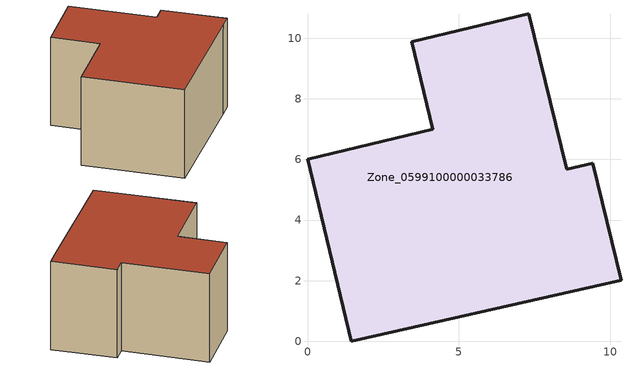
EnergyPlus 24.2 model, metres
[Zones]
Zone_0599100000033786
 floor ground (C_G): 8.55,5.67 9.42,5.88 10.35,2.02 9.48,1.81 1.45,0 0,6.01 4.14,6.99 3.44,9.88 7.31,10.81 z0
 wall outside (C_F): 1.45,0 9.48,1.81 10.35,2.02 9.42,5.88 8.55,5.67 7.31,10.81 3.44,9.88 4.14,6.99 0,6.01 1.45,0 z0:5.75
 roof outside (C_R): 4.14,6.99 0,6.01 1.45,0 9.48,1.81 10.35,2.02 9.42,5.88 8.55,5.67 7.31,10.81 3.44,9.88 z5.75
[BUILDING]
Pand.0599100000033786: North Axis=0; Terrain=City; Loads Convergence Tolerance Value=0.04; Temperature Convergence Tolerance Value=0.4; Solar Distribution=FullExterior; Maximum Number of Warmup Days=25; Minimum Number of Warmup Days=1
[Site:Location]
Rotterdam.The.Hague.AP_ZH_NLD Design_Conditions: Latitude=51.96; Longitude=4.45; Time Zone=1; Elevation=-4.5
[SITE:GROUNDTEMPERATURE:BUILDINGSURFACE]
18, 18, 18, 18, 18, 18, 18, 18, 18, 18, 18, 18
[MATERIAL] Thermal Absorptance=0.9; Solar Absorptance=0.7; Visible Absorptance=0.7
Name | Roughness | Thickness | Conductivity | Density | Specific Heat
G.TI.1965-1974 | MediumSmooth | 0.15 | 0.882353 | 540 | 1210
F.TI.1965-1974 | Rough | 0.3 | 0.697674 | 1920 | 840
R.TI.1965-1974 | MediumRough | 0.2 | 0.232558 | 1500 | 1000
[CONSTRUCTION]
C_G: G.TI.1965-1974
C_F: F.TI.1965-1974
C_R: R.TI.1965-1974
[ZONE]
Zone_0599100000033786: Type=1; Multiplier=1; Ceiling Height=Autocalculate; Volume=Autocalculate; Floor Area=autocalculate; Part of Total Floor Area=Yes
[ZONEINFILTRATION:DESIGNFLOWRATE]
Infil_Zone_0599100000033786: Zone or ZoneList or Space or SpaceList=Zone_0599100000033786; Schedule=AlwaysOn; Design Flow Rate Calculation Method=Flow/Area; Flow Rate per Floor Area=0.003; Constant Term Coefficient=1; Temperature Term Coefficient=0; Velocity Term Coefficient=0; Velocity Squared Term Coefficient=0
[HVACTEMPLATE:ZONE:IDEALLOADSAIRSYSTEM]
Zone_0599100000033786: Maximum Heating Supply Air Temperature=50; Minimum Cooling Supply Air Temperature=13; Maximum Heating Supply Air Humidity Ratio=0.0156; Minimum Cooling Supply Air Humidity Ratio=0.0077; Heating Limit=NoLimit; Cooling Limit=NoLimit; Dehumidification Control Type=ConstantSensibleHeatRatio; Cooling Sensible Heat Ratio=0.7; Dehumidification Setpoint=60; Humidification Control Type=None; Humidification Setpoint=30; Outdoor Air Method=None; Outdoor Air Flow Rate per Person=0.00944; Outdoor Air Flow Rate per Zone Floor Area=0; Outdoor Air Flow Rate per Zone=0; Demand Controlled Ventilation Type=None; Outdoor Air Economizer Type=NoEconomizer; Heat Recovery Type=None; Sensible Heat Recovery Effectiveness=0.7; Latent Heat Recovery Effectiveness=0.65
[ZONECONTROL:THERMOSTAT]
ThermostatControl_Zone_0599100000033786: Zone or ZoneList=Zone_0599100000033786; Control Type Schedule=DualSetpointControlType; Control 1=Thermostat_Zone_0599100000033786; Temperature Difference Between Cutout And Setpoint=0
[THERMOSTATSETPOINT:DUALSETPOINT]
Thermostat_Zone_0599100000033786: Heating Setpoint Temperature Schedule=HeatingSetpoint_Zone_0599100000033786; Cooling Setpoint Temperature Schedule=CoolingSetpoint_Zone_0599100000033786
[SCHEDULE:COMPACT]
HeatingSetpoint_Zone_0599100000033786: Through: 12/31, For: AllDays, Until: 24:00, 21
CoolingSetpoint_Zone_0599100000033786: Through: 12/31, For: AllDays, Until: 24:00, 24
DualSetpointControlType: Through: 12/31, For: AllDays, Until: 24:00, 4
AlwaysOn: Through: 12/31, For: AllDays, Until: 24:00, 1
